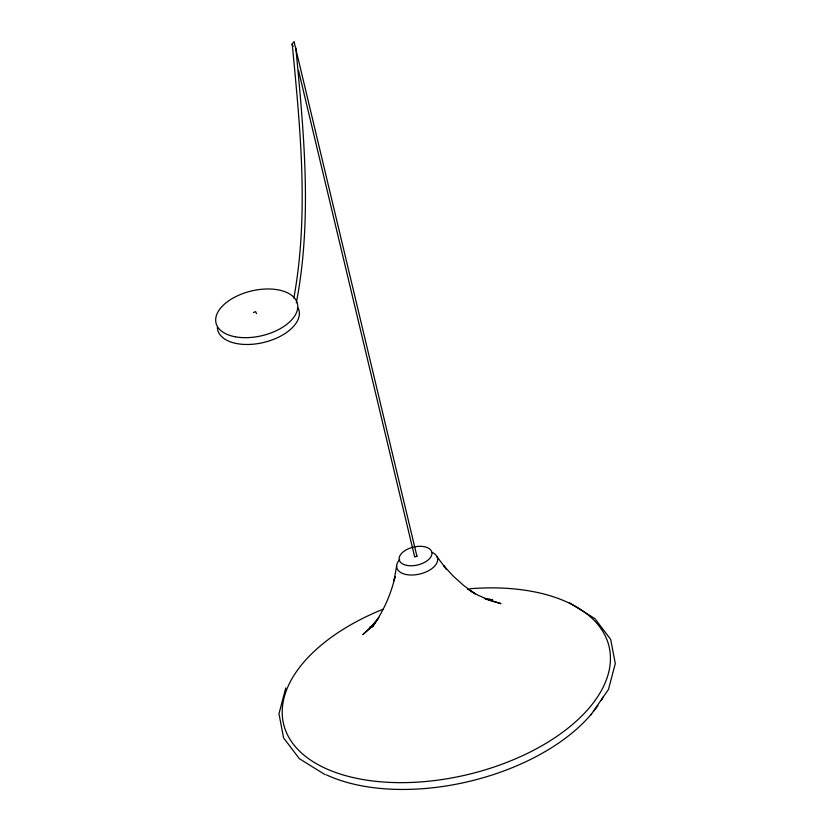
<?xml version="1.0" encoding="UTF-8"?>
<svg xmlns="http://www.w3.org/2000/svg" width="831" height="831" viewBox="0 0 831 831"><rect width="100%" height="100%" fill="white"/><g stroke="black" fill="none" stroke-linecap="round" stroke-linejoin="round"><path stroke-width="1.25" d="M396.647 565.911L394.008 580.703L395.078 576.631C390.871 594.726 383.133 611.907 372.319 627.01L378.302 618.347M293.842 298.111C309.122 214.263 300.251 128.161 292.211 43.981L294.049 41.55L416.933 556.303L414.679 556.988L298.516 70.458M296.324 302.754C312.508 218.813 303.793 132.399 295.846 48.011M285.791 687.891L278.967 713.746L283.589 737.907L299.368 758.703L325.212 774.721M590.644 715.242L608.469 689.429L615.304 663.564L610.671 639.413L594.892 618.617L569.048 602.6M378.967 617.381L371.426 626.481L362.846 634.614L371.467 627.114M373.036 625.057L369.909 627.27L373.119 625.411M253.476 312.56L255.626 311.594L256.478 313.651M486.301 599.182L492.669 599.753L484.421 598.528M485.605 599.058L501.02 603.649L489.241 600.075L478.002 595.193L467.354 589.023M470.346 590.872L475.332 593.968L463.864 585.626L453.31 576.195L443.723 565.734L446.205 569.006L437.106 556.843M416.393 555.108L416.933 556.303M292.803 46.131L292.211 43.981L292.813 46.505M298.225 308.124A41.82 22.956 -13.4 0 1 263.728 342.455A41.82 22.956 -13.4 0 1 217.327 327.476M469.91 588.753A167.291 91.846 -13.4 0 1 591.288 705.426A167.291 91.846 -13.4 0 1 325.025 768.166A167.291 91.846 -13.4 0 1 383.112 609.206M432.027 552.355A20.91 11.478 -13.4 0 1 432.536 568.082A20.91 11.478 -13.4 0 1 404.967 574.252A20.91 11.478 -13.4 0 1 399.659 559.606M603.181 697.032A167.291 91.846 -13.4 0 1 601.353 700.211M597.936 705.519A167.291 91.846 -13.4 0 1 594.061 710.785M591.537 713.902A167.291 91.846 -13.4 0 1 326.469 774.887M235.308 336.804A41.82 22.956 -13.4 0 0 297.737 307.21A41.82 22.956 -13.4 0 0 237.105 295.981A41.82 22.956 -13.4 0 0 235.308 336.804M406.972 565.433A16.724 9.183 -13.4 0 0 431.943 553.602A16.724 9.183 -13.4 0 0 407.689 549.104A16.724 9.183 -13.4 0 0 406.972 565.433"/></g></svg>
